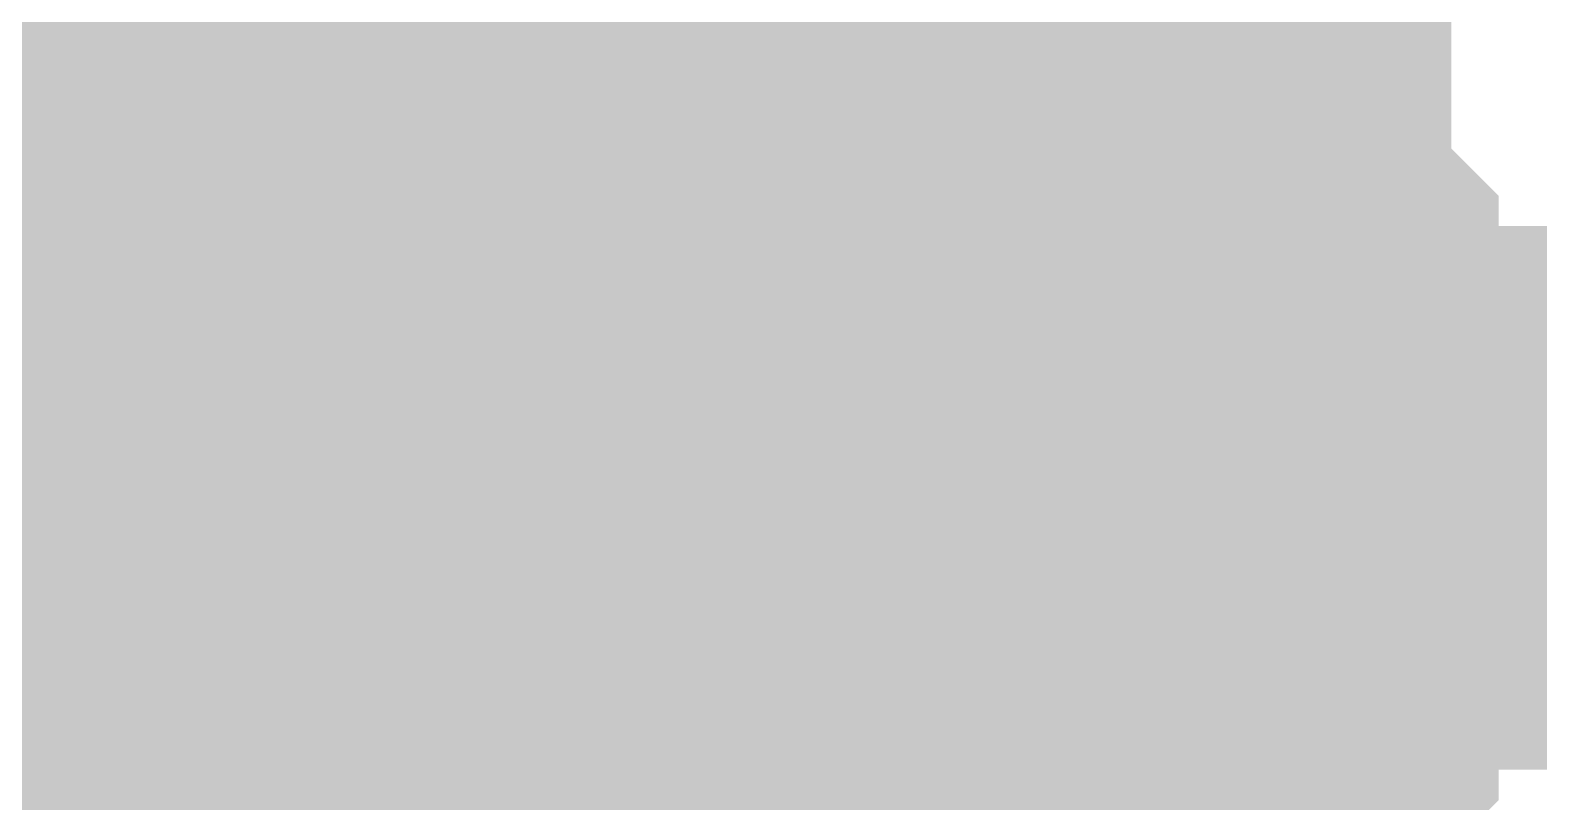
# Model space of a CAD drawing. Header units: inches. Extents: x 0 to 841, y 0 to 594.
# Drawn here: x 674.853 to 675.684, y 232.316 to 232.742 of the extents above; entities that cross this region are included whole.
import ezdxf

# ---------------------------------------------------------------- set-up
doc = ezdxf.new("R2010")
doc.units = ezdxf.units.IN
doc.layers.add('Sheet', color=255, linetype='Continuous')

msp = doc.modelspace()

# ---------------------------------------------------------------- linework, layer by layer
at = {"layer": 'Sheet'}
for points in [[(675.01591, 236.58613, 0.29972, 0.29972, 0), (675.01591, 232.48364, 0.29972, 0.29972, 0)], [(675.32948, 232.90172, 0.29972, 0.29972, 0), (675.32948, 232.87559, 0.29972, 0.29972, 0), (675.35561, 232.87559, 0.29972, 0.29972, 0), (675.38174, 232.84946, 0.29972, 0.29972, 0), (675.38174, 232.82333, 0.29972, 0.29972, 0), (675.40787, 232.82333, 0.29972, 0.29972, 0), (675.40787, 232.7972, 0.29972, 0.29972, 0), (675.434, 232.77107, 0.29972, 0.29972, 0), (675.434, 232.74494, 0.29972, 0.29972, 0), (675.46014, 232.74494, 0.29972, 0.29972, 0), (675.46014, 232.71881, 0.29972, 0.29972, 0), (675.48627, 232.69268, 0.29972, 0.29972, 0), (675.48627, 232.66655, 0.29972, 0.29972, 0), (675.48627, 232.64042, 0.29972, 0.29972, 0), (675.48627, 232.61429, 0.29972, 0.29972, 0), (675.5124, 232.58816, 0.29972, 0.29972, 0), (675.5124, 232.56203, 0.29972, 0.29972, 0), (675.5124, 232.5359, 0.29972, 0.29972, 0), (675.5124, 232.50977, 0.29972, 0.29972, 0), (675.5124, 232.48364, 0.29972, 0.29972, 0)], [(675.32948, 232.90172, 0.29972, 0.29972, 0), (675.32948, 232.87559, 0.29972, 0.29972, 0), (675.35561, 232.87559, 0.29972, 0.29972, 0), (675.38174, 232.84946, 0.29972, 0.29972, 0), (675.38174, 232.82333, 0.29972, 0.29972, 0), (675.40787, 232.82333, 0.29972, 0.29972, 0), (675.40787, 232.7972, 0.29972, 0.29972, 0), (675.434, 232.77107, 0.29972, 0.29972, 0), (675.434, 232.74494, 0.29972, 0.29972, 0), (675.46014, 232.74494, 0.29972, 0.29972, 0), (675.46014, 232.71881, 0.29972, 0.29972, 0), (675.48627, 232.69268, 0.29972, 0.29972, 0), (675.48627, 232.66655, 0.29972, 0.29972, 0), (675.48627, 232.64042, 0.29972, 0.29972, 0), (675.48627, 232.61429, 0.29972, 0.29972, 0), (675.5124, 232.58816, 0.29972, 0.29972, 0), (675.5124, 232.56203, 0.29972, 0.29972, 0), (675.5124, 232.5359, 0.29972, 0.29972, 0), (675.5124, 232.50977, 0.29972, 0.29972, 0), (675.5124, 232.48364, 0.29972, 0.29972, 0)], [(675.32948, 232.90172, 0.29972, 0.29972, 0), (675.32948, 232.87559, 0.29972, 0.29972, 0), (675.35561, 232.87559, 0.29972, 0.29972, 0), (675.38174, 232.84946, 0.29972, 0.29972, 0), (675.38174, 232.82333, 0.29972, 0.29972, 0), (675.40787, 232.82333, 0.29972, 0.29972, 0), (675.40787, 232.7972, 0.29972, 0.29972, 0), (675.434, 232.77107, 0.29972, 0.29972, 0), (675.434, 232.74494, 0.29972, 0.29972, 0), (675.46014, 232.74494, 0.29972, 0.29972, 0), (675.46014, 232.71881, 0.29972, 0.29972, 0), (675.48627, 232.69268, 0.29972, 0.29972, 0), (675.48627, 232.66655, 0.29972, 0.29972, 0), (675.48627, 232.64042, 0.29972, 0.29972, 0), (675.48627, 232.61429, 0.29972, 0.29972, 0), (675.5124, 232.58816, 0.29972, 0.29972, 0), (675.5124, 232.56203, 0.29972, 0.29972, 0), (675.5124, 232.5359, 0.29972, 0.29972, 0), (675.5124, 232.50977, 0.29972, 0.29972, 0), (675.5124, 232.48364, 0.29972, 0.29972, 0)], [(675.32948, 232.90172, 0.29972, 0.29972, 0), (675.32948, 232.87559, 0.29972, 0.29972, 0), (675.35561, 232.87559, 0.29972, 0.29972, 0), (675.38174, 232.84946, 0.29972, 0.29972, 0), (675.38174, 232.82333, 0.29972, 0.29972, 0), (675.40787, 232.82333, 0.29972, 0.29972, 0), (675.40787, 232.7972, 0.29972, 0.29972, 0), (675.434, 232.77107, 0.29972, 0.29972, 0), (675.434, 232.74494, 0.29972, 0.29972, 0), (675.46014, 232.74494, 0.29972, 0.29972, 0), (675.46014, 232.71881, 0.29972, 0.29972, 0), (675.48627, 232.69268, 0.29972, 0.29972, 0), (675.48627, 232.66655, 0.29972, 0.29972, 0), (675.48627, 232.64042, 0.29972, 0.29972, 0), (675.48627, 232.61429, 0.29972, 0.29972, 0), (675.5124, 232.58816, 0.29972, 0.29972, 0), (675.5124, 232.56203, 0.29972, 0.29972, 0), (675.5124, 232.5359, 0.29972, 0.29972, 0), (675.5124, 232.50977, 0.29972, 0.29972, 0), (675.5124, 232.48364, 0.29972, 0.29972, 0)], [(675.32948, 232.90172, 0.29972, 0.29972, 0), (675.32948, 232.87559, 0.29972, 0.29972, 0), (675.35561, 232.87559, 0.29972, 0.29972, 0), (675.38174, 232.84946, 0.29972, 0.29972, 0), (675.38174, 232.82333, 0.29972, 0.29972, 0), (675.40787, 232.82333, 0.29972, 0.29972, 0), (675.40787, 232.7972, 0.29972, 0.29972, 0), (675.434, 232.77107, 0.29972, 0.29972, 0), (675.434, 232.74494, 0.29972, 0.29972, 0), (675.46014, 232.74494, 0.29972, 0.29972, 0), (675.46014, 232.71881, 0.29972, 0.29972, 0), (675.48627, 232.69268, 0.29972, 0.29972, 0), (675.48627, 232.66655, 0.29972, 0.29972, 0), (675.48627, 232.64042, 0.29972, 0.29972, 0), (675.48627, 232.61429, 0.29972, 0.29972, 0), (675.5124, 232.58816, 0.29972, 0.29972, 0), (675.5124, 232.56203, 0.29972, 0.29972, 0), (675.5124, 232.5359, 0.29972, 0.29972, 0), (675.5124, 232.50977, 0.29972, 0.29972, 0), (675.5124, 232.48364, 0.29972, 0.29972, 0)], [(675.32948, 232.90172, 0.29972, 0.29972, 0), (675.32948, 232.87559, 0.29972, 0.29972, 0), (675.35561, 232.87559, 0.29972, 0.29972, 0), (675.38174, 232.84946, 0.29972, 0.29972, 0), (675.38174, 232.82333, 0.29972, 0.29972, 0), (675.40787, 232.82333, 0.29972, 0.29972, 0), (675.40787, 232.7972, 0.29972, 0.29972, 0), (675.434, 232.77107, 0.29972, 0.29972, 0), (675.434, 232.74494, 0.29972, 0.29972, 0), (675.46014, 232.74494, 0.29972, 0.29972, 0), (675.46014, 232.71881, 0.29972, 0.29972, 0), (675.48627, 232.69268, 0.29972, 0.29972, 0), (675.48627, 232.66655, 0.29972, 0.29972, 0), (675.48627, 232.64042, 0.29972, 0.29972, 0), (675.48627, 232.61429, 0.29972, 0.29972, 0), (675.5124, 232.58816, 0.29972, 0.29972, 0), (675.5124, 232.56203, 0.29972, 0.29972, 0), (675.5124, 232.5359, 0.29972, 0.29972, 0), (675.5124, 232.50977, 0.29972, 0.29972, 0), (675.5124, 232.48364, 0.29972, 0.29972, 0)], [(675.32948, 232.90172, 0.29972, 0.29972, 0), (675.32948, 232.87559, 0.29972, 0.29972, 0), (675.35561, 232.87559, 0.29972, 0.29972, 0), (675.38174, 232.84946, 0.29972, 0.29972, 0), (675.38174, 232.82333, 0.29972, 0.29972, 0), (675.40787, 232.82333, 0.29972, 0.29972, 0), (675.40787, 232.7972, 0.29972, 0.29972, 0), (675.434, 232.77107, 0.29972, 0.29972, 0), (675.434, 232.74494, 0.29972, 0.29972, 0), (675.46014, 232.74494, 0.29972, 0.29972, 0), (675.46014, 232.71881, 0.29972, 0.29972, 0), (675.48627, 232.69268, 0.29972, 0.29972, 0), (675.48627, 232.66655, 0.29972, 0.29972, 0), (675.48627, 232.64042, 0.29972, 0.29972, 0), (675.48627, 232.61429, 0.29972, 0.29972, 0), (675.5124, 232.58816, 0.29972, 0.29972, 0), (675.5124, 232.56203, 0.29972, 0.29972, 0), (675.5124, 232.5359, 0.29972, 0.29972, 0), (675.5124, 232.50977, 0.29972, 0.29972, 0), (675.5124, 232.48364, 0.29972, 0.29972, 0)], [(675.40787, 232.7972, 0.09906, 0.09906, 0), (675.434, 232.77107, 0.09906, 0.09906, 0), (675.434, 232.74494, 0.09906, 0.09906, 0), (675.46014, 232.74494, 0.09906, 0.09906, 0), (675.46014, 232.71881, 0.09906, 0.09906, 0), (675.48627, 232.69268, 0.09906, 0.09906, 0), (675.48627, 232.66655, 0.09906, 0.09906, 0), (675.48627, 232.64042, 0.09906, 0.09906, 0), (675.48627, 232.61429, 0.09906, 0.09906, 0), (675.5124, 232.58816, 0.09906, 0.09906, 0), (675.5124, 232.56203, 0.09906, 0.09906, 0), (675.5124, 232.5359, 0.09906, 0.09906, 0), (675.5124, 232.50977, 0.09906, 0.09906, 0), (675.5124, 232.48364, 0.09906, 0.09906, 0)], [(675.40787, 232.7972, 0.09906, 0.09906, 0), (675.434, 232.77107, 0.09906, 0.09906, 0), (675.434, 232.74494, 0.09906, 0.09906, 0), (675.46014, 232.74494, 0.09906, 0.09906, 0), (675.46014, 232.71881, 0.09906, 0.09906, 0), (675.48627, 232.69268, 0.09906, 0.09906, 0), (675.48627, 232.66655, 0.09906, 0.09906, 0), (675.48627, 232.64042, 0.09906, 0.09906, 0), (675.48627, 232.61429, 0.09906, 0.09906, 0), (675.5124, 232.58816, 0.09906, 0.09906, 0), (675.5124, 232.56203, 0.09906, 0.09906, 0), (675.5124, 232.5359, 0.09906, 0.09906, 0), (675.5124, 232.50977, 0.09906, 0.09906, 0), (675.5124, 232.48364, 0.09906, 0.09906, 0)], [(675.40787, 232.7972, 0.09906, 0.09906, 0), (675.434, 232.77107, 0.09906, 0.09906, 0), (675.434, 232.74494, 0.09906, 0.09906, 0), (675.46014, 232.74494, 0.09906, 0.09906, 0), (675.46014, 232.71881, 0.09906, 0.09906, 0), (675.48627, 232.69268, 0.09906, 0.09906, 0), (675.48627, 232.66655, 0.09906, 0.09906, 0), (675.48627, 232.64042, 0.09906, 0.09906, 0), (675.48627, 232.61429, 0.09906, 0.09906, 0), (675.5124, 232.58816, 0.09906, 0.09906, 0), (675.5124, 232.56203, 0.09906, 0.09906, 0), (675.5124, 232.5359, 0.09906, 0.09906, 0), (675.5124, 232.50977, 0.09906, 0.09906, 0), (675.5124, 232.48364, 0.09906, 0.09906, 0)], [(675.40787, 232.7972, 0.09906, 0.09906, 0), (675.434, 232.77107, 0.09906, 0.09906, 0), (675.434, 232.74494, 0.09906, 0.09906, 0), (675.46014, 232.74494, 0.09906, 0.09906, 0), (675.46014, 232.71881, 0.09906, 0.09906, 0), (675.48627, 232.69268, 0.09906, 0.09906, 0), (675.48627, 232.66655, 0.09906, 0.09906, 0), (675.48627, 232.64042, 0.09906, 0.09906, 0), (675.48627, 232.61429, 0.09906, 0.09906, 0), (675.5124, 232.58816, 0.09906, 0.09906, 0), (675.5124, 232.56203, 0.09906, 0.09906, 0), (675.5124, 232.5359, 0.09906, 0.09906, 0), (675.5124, 232.50977, 0.09906, 0.09906, 0), (675.5124, 232.48364, 0.09906, 0.09906, 0)], [(675.40787, 232.7972, 0.09906, 0.09906, 0), (675.434, 232.77107, 0.09906, 0.09906, 0), (675.434, 232.74494, 0.09906, 0.09906, 0), (675.46014, 232.74494, 0.09906, 0.09906, 0), (675.46014, 232.71881, 0.09906, 0.09906, 0), (675.48627, 232.69268, 0.09906, 0.09906, 0), (675.48627, 232.66655, 0.09906, 0.09906, 0), (675.48627, 232.64042, 0.09906, 0.09906, 0), (675.48627, 232.61429, 0.09906, 0.09906, 0), (675.5124, 232.58816, 0.09906, 0.09906, 0), (675.5124, 232.56203, 0.09906, 0.09906, 0), (675.5124, 232.5359, 0.09906, 0.09906, 0), (675.5124, 232.50977, 0.09906, 0.09906, 0), (675.5124, 232.48364, 0.09906, 0.09906, 0)], [(675.40787, 232.7972, 0.09906, 0.09906, 0), (675.434, 232.77107, 0.09906, 0.09906, 0), (675.434, 232.74494, 0.09906, 0.09906, 0), (675.46014, 232.74494, 0.09906, 0.09906, 0), (675.46014, 232.71881, 0.09906, 0.09906, 0), (675.48627, 232.69268, 0.09906, 0.09906, 0), (675.48627, 232.66655, 0.09906, 0.09906, 0), (675.48627, 232.64042, 0.09906, 0.09906, 0), (675.48627, 232.61429, 0.09906, 0.09906, 0), (675.5124, 232.58816, 0.09906, 0.09906, 0), (675.5124, 232.56203, 0.09906, 0.09906, 0), (675.5124, 232.5359, 0.09906, 0.09906, 0), (675.5124, 232.50977, 0.09906, 0.09906, 0), (675.5124, 232.48364, 0.09906, 0.09906, 0)], [(675.40787, 232.7972, 0.09906, 0.09906, 0), (675.434, 232.77107, 0.09906, 0.09906, 0), (675.434, 232.74494, 0.09906, 0.09906, 0), (675.46014, 232.74494, 0.09906, 0.09906, 0), (675.46014, 232.71881, 0.09906, 0.09906, 0), (675.48627, 232.69268, 0.09906, 0.09906, 0), (675.48627, 232.66655, 0.09906, 0.09906, 0), (675.48627, 232.64042, 0.09906, 0.09906, 0), (675.48627, 232.61429, 0.09906, 0.09906, 0), (675.5124, 232.58816, 0.09906, 0.09906, 0), (675.5124, 232.56203, 0.09906, 0.09906, 0), (675.5124, 232.5359, 0.09906, 0.09906, 0), (675.5124, 232.50977, 0.09906, 0.09906, 0), (675.5124, 232.48364, 0.09906, 0.09906, 0)], [(675.01591, 232.48364, 0.29972, 0.29972, 0), (675.01591, 229.94897, 0.29972, 0.29972, 0)], [(675.01591, 232.48364, 0.29972, 0.29972, 0), (690.0151, 232.48364, 0.29972, 0.29972, 0), (695.00612, 232.48364, 0.29972, 0.29972, 0)], [(675.5124, 232.48364, 0.29972, 0.29972, 0), (675.5124, 232.45751, 0.29972, 0.29972, 0), (675.5124, 232.43137, 0.29972, 0.29972, 0), (675.5124, 232.40524, 0.29972, 0.29972, 0), (675.5124, 232.37911, 0.29972, 0.29972, 0), (675.48627, 232.35298, 0.29972, 0.29972, 0), (675.48627, 232.32685, 0.29972, 0.29972, 0), (675.48627, 232.30072, 0.29972, 0.29972, 0), (675.48627, 232.27459, 0.29972, 0.29972, 0), (675.46014, 232.27459, 0.29972, 0.29972, 0), (675.46014, 232.24846, 0.29972, 0.29972, 0), (675.434, 232.22233, 0.29972, 0.29972, 0), (675.434, 232.1962, 0.29972, 0.29972, 0), (675.40787, 232.17007, 0.29972, 0.29972, 0), (675.40787, 232.17007, 0.29972, 0.29972, 0), (675.38174, 232.14394, 0.29972, 0.29972, 0)], [(675.5124, 232.48364, 0.29972, 0.29972, 0), (675.5124, 232.45751, 0.29972, 0.29972, 0), (675.5124, 232.43137, 0.29972, 0.29972, 0), (675.5124, 232.40524, 0.29972, 0.29972, 0), (675.5124, 232.37911, 0.29972, 0.29972, 0), (675.48627, 232.35298, 0.29972, 0.29972, 0), (675.48627, 232.32685, 0.29972, 0.29972, 0), (675.48627, 232.30072, 0.29972, 0.29972, 0), (675.48627, 232.27459, 0.29972, 0.29972, 0), (675.46014, 232.27459, 0.29972, 0.29972, 0), (675.46014, 232.24846, 0.29972, 0.29972, 0), (675.434, 232.22233, 0.29972, 0.29972, 0), (675.434, 232.1962, 0.29972, 0.29972, 0), (675.40787, 232.17007, 0.29972, 0.29972, 0), (675.40787, 232.17007, 0.29972, 0.29972, 0), (675.38174, 232.14394, 0.29972, 0.29972, 0)], [(675.5124, 232.48364, 0.29972, 0.29972, 0), (675.5124, 232.45751, 0.29972, 0.29972, 0), (675.5124, 232.43137, 0.29972, 0.29972, 0), (675.5124, 232.40524, 0.29972, 0.29972, 0), (675.5124, 232.37911, 0.29972, 0.29972, 0), (675.48627, 232.35298, 0.29972, 0.29972, 0), (675.48627, 232.32685, 0.29972, 0.29972, 0), (675.48627, 232.30072, 0.29972, 0.29972, 0), (675.48627, 232.27459, 0.29972, 0.29972, 0), (675.46014, 232.27459, 0.29972, 0.29972, 0), (675.46014, 232.24846, 0.29972, 0.29972, 0), (675.434, 232.22233, 0.29972, 0.29972, 0), (675.434, 232.1962, 0.29972, 0.29972, 0), (675.40787, 232.17007, 0.29972, 0.29972, 0), (675.40787, 232.17007, 0.29972, 0.29972, 0), (675.38174, 232.14394, 0.29972, 0.29972, 0)], [(675.5124, 232.48364, 0.29972, 0.29972, 0), (675.5124, 232.45751, 0.29972, 0.29972, 0), (675.5124, 232.43137, 0.29972, 0.29972, 0), (675.5124, 232.40524, 0.29972, 0.29972, 0), (675.5124, 232.37911, 0.29972, 0.29972, 0), (675.48627, 232.35298, 0.29972, 0.29972, 0), (675.48627, 232.32685, 0.29972, 0.29972, 0), (675.48627, 232.30072, 0.29972, 0.29972, 0), (675.48627, 232.27459, 0.29972, 0.29972, 0), (675.46014, 232.27459, 0.29972, 0.29972, 0), (675.46014, 232.24846, 0.29972, 0.29972, 0), (675.434, 232.22233, 0.29972, 0.29972, 0), (675.434, 232.1962, 0.29972, 0.29972, 0), (675.40787, 232.17007, 0.29972, 0.29972, 0), (675.40787, 232.17007, 0.29972, 0.29972, 0), (675.38174, 232.14394, 0.29972, 0.29972, 0)], [(675.5124, 232.48364, 0.29972, 0.29972, 0), (675.5124, 232.45751, 0.29972, 0.29972, 0), (675.5124, 232.43137, 0.29972, 0.29972, 0), (675.5124, 232.40524, 0.29972, 0.29972, 0), (675.5124, 232.37911, 0.29972, 0.29972, 0), (675.48627, 232.35298, 0.29972, 0.29972, 0), (675.48627, 232.32685, 0.29972, 0.29972, 0), (675.48627, 232.30072, 0.29972, 0.29972, 0), (675.48627, 232.27459, 0.29972, 0.29972, 0), (675.46014, 232.27459, 0.29972, 0.29972, 0), (675.46014, 232.24846, 0.29972, 0.29972, 0), (675.434, 232.22233, 0.29972, 0.29972, 0), (675.434, 232.1962, 0.29972, 0.29972, 0), (675.40787, 232.17007, 0.29972, 0.29972, 0), (675.40787, 232.17007, 0.29972, 0.29972, 0), (675.38174, 232.14394, 0.29972, 0.29972, 0)], [(675.5124, 232.48364, 0.29972, 0.29972, 0), (675.5124, 232.45751, 0.29972, 0.29972, 0), (675.5124, 232.43137, 0.29972, 0.29972, 0), (675.5124, 232.40524, 0.29972, 0.29972, 0), (675.5124, 232.37911, 0.29972, 0.29972, 0), (675.48627, 232.35298, 0.29972, 0.29972, 0), (675.48627, 232.32685, 0.29972, 0.29972, 0), (675.48627, 232.30072, 0.29972, 0.29972, 0), (675.48627, 232.27459, 0.29972, 0.29972, 0), (675.46014, 232.27459, 0.29972, 0.29972, 0), (675.46014, 232.24846, 0.29972, 0.29972, 0), (675.434, 232.22233, 0.29972, 0.29972, 0), (675.434, 232.1962, 0.29972, 0.29972, 0), (675.40787, 232.17007, 0.29972, 0.29972, 0), (675.40787, 232.17007, 0.29972, 0.29972, 0), (675.38174, 232.14394, 0.29972, 0.29972, 0)], [(675.5124, 232.48364, 0.29972, 0.29972, 0), (675.5124, 232.45751, 0.29972, 0.29972, 0), (675.5124, 232.43137, 0.29972, 0.29972, 0), (675.5124, 232.40524, 0.29972, 0.29972, 0), (675.5124, 232.37911, 0.29972, 0.29972, 0), (675.48627, 232.35298, 0.29972, 0.29972, 0), (675.48627, 232.32685, 0.29972, 0.29972, 0), (675.48627, 232.30072, 0.29972, 0.29972, 0), (675.48627, 232.27459, 0.29972, 0.29972, 0), (675.46014, 232.27459, 0.29972, 0.29972, 0), (675.46014, 232.24846, 0.29972, 0.29972, 0), (675.434, 232.22233, 0.29972, 0.29972, 0), (675.434, 232.1962, 0.29972, 0.29972, 0), (675.40787, 232.17007, 0.29972, 0.29972, 0), (675.40787, 232.17007, 0.29972, 0.29972, 0), (675.38174, 232.14394, 0.29972, 0.29972, 0)], [(675.5124, 232.48364, 0.29972, 0.29972, 0), (675.5124, 232.48364, 0.29972, 0.29972, 0), (675.5124, 232.48364, 0.29972, 0.29972, 0), (675.5124, 232.48364, 0.29972, 0.29972, 0), (675.5124, 232.48364, 0.29972, 0.29972, 0), (675.5124, 232.48364, 0.29972, 0.29972, 0), (675.5124, 232.48364, 0.29972, 0.29972, 0), (675.5124, 232.48364, 0.29972, 0.29972, 0), (675.5124, 232.48364, 0.29972, 0.29972, 0), (675.5124, 232.48364, 0.29972, 0.29972, 0), (675.5124, 232.48364, 0.29972, 0.29972, 0), (675.5124, 232.48364, 0.29972, 0.29972, 0), (675.5124, 232.48364, 0.29972, 0.29972, 0), (675.5124, 232.48364, 0.29972, 0.29972, 0), (675.5124, 232.48364, 0.29972, 0.29972, 0), (675.5124, 232.48364, 0.29972, 0.29972, 0), (675.5124, 232.48364, 0.29972, 0.29972, 0), (675.5124, 232.48364, 0.29972, 0.29972, 0), (675.5124, 232.48364, 0.29972, 0.29972, 0), (675.5124, 232.48364, 0.29972, 0.29972, 0), (675.5124, 232.48364, 0.29972, 0.29972, 0), (675.5124, 232.48364, 0.29972, 0.29972, 0), (675.5124, 232.48364, 0.29972, 0.29972, 0), (675.5124, 232.48364, 0.29972, 0.29972, 0), (675.5124, 232.48364, 0.29972, 0.29972, 0), (675.5124, 232.48364, 0.29972, 0.29972, 0), (675.5124, 232.48364, 0.29972, 0.29972, 0), (675.5124, 232.48364, 0.29972, 0.29972, 0), (675.5124, 232.48364, 0.29972, 0.29972, 0), (675.5124, 232.48364, 0.29972, 0.29972, 0), (675.5124, 232.48364, 0.29972, 0.29972, 0), (675.5124, 232.48364, 0.29972, 0.29972, 0), (675.5124, 232.48364, 0.29972, 0.29972, 0)], [(675.5124, 232.48364, 0.29972, 0.29972, 0), (675.5124, 232.48364, 0.29972, 0.29972, 0)], [(675.5124, 232.48364, 0.29972, 0.29972, 0), (675.5124, 232.48364, 0.29972, 0.29972, 0), (675.5124, 232.48364, 0.29972, 0.29972, 0), (675.5124, 232.48364, 0.29972, 0.29972, 0), (675.5124, 232.48364, 0.29972, 0.29972, 0), (675.5124, 232.48364, 0.29972, 0.29972, 0), (675.5124, 232.48364, 0.29972, 0.29972, 0), (675.5124, 232.48364, 0.29972, 0.29972, 0), (675.5124, 232.48364, 0.29972, 0.29972, 0), (675.5124, 232.48364, 0.29972, 0.29972, 0), (675.5124, 232.48364, 0.29972, 0.29972, 0), (675.5124, 232.48364, 0.29972, 0.29972, 0), (675.5124, 232.48364, 0.29972, 0.29972, 0), (675.5124, 232.48364, 0.29972, 0.29972, 0), (675.5124, 232.48364, 0.29972, 0.29972, 0), (675.5124, 232.48364, 0.29972, 0.29972, 0), (675.5124, 232.48364, 0.29972, 0.29972, 0), (675.5124, 232.48364, 0.29972, 0.29972, 0), (675.5124, 232.48364, 0.29972, 0.29972, 0), (675.5124, 232.48364, 0.29972, 0.29972, 0), (675.5124, 232.48364, 0.29972, 0.29972, 0), (675.5124, 232.48364, 0.29972, 0.29972, 0), (675.5124, 232.48364, 0.29972, 0.29972, 0), (675.5124, 232.48364, 0.29972, 0.29972, 0), (675.5124, 232.48364, 0.29972, 0.29972, 0), (675.5124, 232.48364, 0.29972, 0.29972, 0), (675.5124, 232.48364, 0.29972, 0.29972, 0), (675.5124, 232.48364, 0.29972, 0.29972, 0), (675.5124, 232.48364, 0.29972, 0.29972, 0), (675.5124, 232.48364, 0.29972, 0.29972, 0), (675.5124, 232.48364, 0.29972, 0.29972, 0), (675.5124, 232.48364, 0.29972, 0.29972, 0), (675.5124, 232.48364, 0.29972, 0.29972, 0)], [(675.5124, 232.48364, 0.29972, 0.29972, 0), (675.5124, 232.48364, 0.29972, 0.29972, 0)], [(675.5124, 232.48364, 0.29972, 0.29972, 0), (675.5124, 232.48364, 0.29972, 0.29972, 0), (675.5124, 232.48364, 0.29972, 0.29972, 0), (675.5124, 232.48364, 0.29972, 0.29972, 0), (675.5124, 232.48364, 0.29972, 0.29972, 0), (675.5124, 232.48364, 0.29972, 0.29972, 0), (675.5124, 232.48364, 0.29972, 0.29972, 0), (675.5124, 232.48364, 0.29972, 0.29972, 0), (675.5124, 232.48364, 0.29972, 0.29972, 0), (675.5124, 232.48364, 0.29972, 0.29972, 0), (675.5124, 232.48364, 0.29972, 0.29972, 0), (675.5124, 232.48364, 0.29972, 0.29972, 0), (675.5124, 232.48364, 0.29972, 0.29972, 0), (675.5124, 232.48364, 0.29972, 0.29972, 0), (675.5124, 232.48364, 0.29972, 0.29972, 0), (675.5124, 232.48364, 0.29972, 0.29972, 0), (675.5124, 232.48364, 0.29972, 0.29972, 0), (675.5124, 232.48364, 0.29972, 0.29972, 0), (675.5124, 232.48364, 0.29972, 0.29972, 0), (675.5124, 232.48364, 0.29972, 0.29972, 0), (675.5124, 232.48364, 0.29972, 0.29972, 0), (675.5124, 232.48364, 0.29972, 0.29972, 0), (675.5124, 232.48364, 0.29972, 0.29972, 0), (675.5124, 232.48364, 0.29972, 0.29972, 0), (675.5124, 232.48364, 0.29972, 0.29972, 0), (675.5124, 232.48364, 0.29972, 0.29972, 0), (675.5124, 232.48364, 0.29972, 0.29972, 0), (675.5124, 232.48364, 0.29972, 0.29972, 0), (675.5124, 232.48364, 0.29972, 0.29972, 0), (675.5124, 232.48364, 0.29972, 0.29972, 0), (675.5124, 232.48364, 0.29972, 0.29972, 0), (675.5124, 232.48364, 0.29972, 0.29972, 0), (675.5124, 232.48364, 0.29972, 0.29972, 0)], [(675.5124, 232.48364, 0.29972, 0.29972, 0), (675.5124, 232.48364, 0.29972, 0.29972, 0)], [(675.5124, 232.48364, 0.29972, 0.29972, 0), (675.5124, 232.48364, 0.29972, 0.29972, 0), (675.5124, 232.48364, 0.29972, 0.29972, 0), (675.5124, 232.48364, 0.29972, 0.29972, 0), (675.5124, 232.48364, 0.29972, 0.29972, 0), (675.5124, 232.48364, 0.29972, 0.29972, 0), (675.5124, 232.48364, 0.29972, 0.29972, 0), (675.5124, 232.48364, 0.29972, 0.29972, 0), (675.5124, 232.48364, 0.29972, 0.29972, 0), (675.5124, 232.48364, 0.29972, 0.29972, 0), (675.5124, 232.48364, 0.29972, 0.29972, 0), (675.5124, 232.48364, 0.29972, 0.29972, 0), (675.5124, 232.48364, 0.29972, 0.29972, 0), (675.5124, 232.48364, 0.29972, 0.29972, 0), (675.5124, 232.48364, 0.29972, 0.29972, 0), (675.5124, 232.48364, 0.29972, 0.29972, 0), (675.5124, 232.48364, 0.29972, 0.29972, 0), (675.5124, 232.48364, 0.29972, 0.29972, 0), (675.5124, 232.48364, 0.29972, 0.29972, 0), (675.5124, 232.48364, 0.29972, 0.29972, 0), (675.5124, 232.48364, 0.29972, 0.29972, 0), (675.5124, 232.48364, 0.29972, 0.29972, 0), (675.5124, 232.48364, 0.29972, 0.29972, 0), (675.5124, 232.48364, 0.29972, 0.29972, 0), (675.5124, 232.48364, 0.29972, 0.29972, 0), (675.5124, 232.48364, 0.29972, 0.29972, 0), (675.5124, 232.48364, 0.29972, 0.29972, 0), (675.5124, 232.48364, 0.29972, 0.29972, 0), (675.5124, 232.48364, 0.29972, 0.29972, 0), (675.5124, 232.48364, 0.29972, 0.29972, 0), (675.5124, 232.48364, 0.29972, 0.29972, 0), (675.5124, 232.48364, 0.29972, 0.29972, 0), (675.5124, 232.48364, 0.29972, 0.29972, 0)], [(675.5124, 232.48364, 0.29972, 0.29972, 0), (675.5124, 232.48364, 0.29972, 0.29972, 0)], [(675.5124, 232.48364, 0.29972, 0.29972, 0), (675.5124, 232.48364, 0.29972, 0.29972, 0), (675.5124, 232.48364, 0.29972, 0.29972, 0), (675.5124, 232.48364, 0.29972, 0.29972, 0), (675.5124, 232.48364, 0.29972, 0.29972, 0), (675.5124, 232.48364, 0.29972, 0.29972, 0), (675.5124, 232.48364, 0.29972, 0.29972, 0), (675.5124, 232.48364, 0.29972, 0.29972, 0), (675.5124, 232.48364, 0.29972, 0.29972, 0), (675.5124, 232.48364, 0.29972, 0.29972, 0), (675.5124, 232.48364, 0.29972, 0.29972, 0), (675.5124, 232.48364, 0.29972, 0.29972, 0), (675.5124, 232.48364, 0.29972, 0.29972, 0), (675.5124, 232.48364, 0.29972, 0.29972, 0), (675.5124, 232.48364, 0.29972, 0.29972, 0), (675.5124, 232.48364, 0.29972, 0.29972, 0), (675.5124, 232.48364, 0.29972, 0.29972, 0), (675.5124, 232.48364, 0.29972, 0.29972, 0), (675.5124, 232.48364, 0.29972, 0.29972, 0), (675.5124, 232.48364, 0.29972, 0.29972, 0), (675.5124, 232.48364, 0.29972, 0.29972, 0), (675.5124, 232.48364, 0.29972, 0.29972, 0), (675.5124, 232.48364, 0.29972, 0.29972, 0), (675.5124, 232.48364, 0.29972, 0.29972, 0), (675.5124, 232.48364, 0.29972, 0.29972, 0), (675.5124, 232.48364, 0.29972, 0.29972, 0), (675.5124, 232.48364, 0.29972, 0.29972, 0), (675.5124, 232.48364, 0.29972, 0.29972, 0), (675.5124, 232.48364, 0.29972, 0.29972, 0), (675.5124, 232.48364, 0.29972, 0.29972, 0), (675.5124, 232.48364, 0.29972, 0.29972, 0), (675.5124, 232.48364, 0.29972, 0.29972, 0), (675.5124, 232.48364, 0.29972, 0.29972, 0)], [(675.5124, 232.48364, 0.29972, 0.29972, 0), (675.5124, 232.48364, 0.29972, 0.29972, 0)], [(675.5124, 232.48364, 0.29972, 0.29972, 0), (675.5124, 232.48364, 0.29972, 0.29972, 0), (675.5124, 232.48364, 0.29972, 0.29972, 0), (675.5124, 232.48364, 0.29972, 0.29972, 0), (675.5124, 232.48364, 0.29972, 0.29972, 0), (675.5124, 232.48364, 0.29972, 0.29972, 0), (675.5124, 232.48364, 0.29972, 0.29972, 0), (675.5124, 232.48364, 0.29972, 0.29972, 0), (675.5124, 232.48364, 0.29972, 0.29972, 0), (675.5124, 232.48364, 0.29972, 0.29972, 0), (675.5124, 232.48364, 0.29972, 0.29972, 0), (675.5124, 232.48364, 0.29972, 0.29972, 0), (675.5124, 232.48364, 0.29972, 0.29972, 0), (675.5124, 232.48364, 0.29972, 0.29972, 0), (675.5124, 232.48364, 0.29972, 0.29972, 0), (675.5124, 232.48364, 0.29972, 0.29972, 0), (675.5124, 232.48364, 0.29972, 0.29972, 0), (675.5124, 232.48364, 0.29972, 0.29972, 0), (675.5124, 232.48364, 0.29972, 0.29972, 0), (675.5124, 232.48364, 0.29972, 0.29972, 0), (675.5124, 232.48364, 0.29972, 0.29972, 0), (675.5124, 232.48364, 0.29972, 0.29972, 0), (675.5124, 232.48364, 0.29972, 0.29972, 0), (675.5124, 232.48364, 0.29972, 0.29972, 0), (675.5124, 232.48364, 0.29972, 0.29972, 0), (675.5124, 232.48364, 0.29972, 0.29972, 0), (675.5124, 232.48364, 0.29972, 0.29972, 0), (675.5124, 232.48364, 0.29972, 0.29972, 0), (675.5124, 232.48364, 0.29972, 0.29972, 0), (675.5124, 232.48364, 0.29972, 0.29972, 0), (675.5124, 232.48364, 0.29972, 0.29972, 0), (675.5124, 232.48364, 0.29972, 0.29972, 0), (675.5124, 232.48364, 0.29972, 0.29972, 0)], [(675.5124, 232.48364, 0.29972, 0.29972, 0), (675.5124, 232.48364, 0.29972, 0.29972, 0)], [(675.5124, 232.48364, 0.29972, 0.29972, 0), (675.5124, 232.48364, 0.29972, 0.29972, 0), (675.5124, 232.48364, 0.29972, 0.29972, 0), (675.5124, 232.48364, 0.29972, 0.29972, 0), (675.5124, 232.48364, 0.29972, 0.29972, 0), (675.5124, 232.48364, 0.29972, 0.29972, 0), (675.5124, 232.48364, 0.29972, 0.29972, 0), (675.5124, 232.48364, 0.29972, 0.29972, 0), (675.5124, 232.48364, 0.29972, 0.29972, 0), (675.5124, 232.48364, 0.29972, 0.29972, 0), (675.5124, 232.48364, 0.29972, 0.29972, 0), (675.5124, 232.48364, 0.29972, 0.29972, 0), (675.5124, 232.48364, 0.29972, 0.29972, 0), (675.5124, 232.48364, 0.29972, 0.29972, 0), (675.5124, 232.48364, 0.29972, 0.29972, 0), (675.5124, 232.48364, 0.29972, 0.29972, 0), (675.5124, 232.48364, 0.29972, 0.29972, 0), (675.5124, 232.48364, 0.29972, 0.29972, 0), (675.5124, 232.48364, 0.29972, 0.29972, 0), (675.5124, 232.48364, 0.29972, 0.29972, 0), (675.5124, 232.48364, 0.29972, 0.29972, 0), (675.5124, 232.48364, 0.29972, 0.29972, 0), (675.5124, 232.48364, 0.29972, 0.29972, 0), (675.5124, 232.48364, 0.29972, 0.29972, 0), (675.5124, 232.48364, 0.29972, 0.29972, 0), (675.5124, 232.48364, 0.29972, 0.29972, 0), (675.5124, 232.48364, 0.29972, 0.29972, 0), (675.5124, 232.48364, 0.29972, 0.29972, 0), (675.5124, 232.48364, 0.29972, 0.29972, 0), (675.5124, 232.48364, 0.29972, 0.29972, 0), (675.5124, 232.48364, 0.29972, 0.29972, 0), (675.5124, 232.48364, 0.29972, 0.29972, 0), (675.5124, 232.48364, 0.29972, 0.29972, 0)], [(675.5124, 232.48364, 0.29972, 0.29972, 0), (675.5124, 232.48364, 0.29972, 0.29972, 0)], [(675.5124, 232.48364, 0.09906, 0.09906, 0), (675.5124, 232.45751, 0.09906, 0.09906, 0), (675.5124, 232.43137, 0.09906, 0.09906, 0), (675.5124, 232.40524, 0.09906, 0.09906, 0), (675.5124, 232.37911, 0.09906, 0.09906, 0), (675.48627, 232.35298, 0.09906, 0.09906, 0), (675.48627, 232.32685, 0.09906, 0.09906, 0), (675.48627, 232.30072, 0.09906, 0.09906, 0), (675.48627, 232.27459, 0.09906, 0.09906, 0), (675.46014, 232.27459, 0.09906, 0.09906, 0), (675.46014, 232.24846, 0.09906, 0.09906, 0)], [(675.5124, 232.48364, 0.09906, 0.09906, 0), (675.5124, 232.45751, 0.09906, 0.09906, 0), (675.5124, 232.43137, 0.09906, 0.09906, 0), (675.5124, 232.40524, 0.09906, 0.09906, 0), (675.5124, 232.37911, 0.09906, 0.09906, 0), (675.48627, 232.35298, 0.09906, 0.09906, 0), (675.48627, 232.32685, 0.09906, 0.09906, 0), (675.48627, 232.30072, 0.09906, 0.09906, 0), (675.48627, 232.27459, 0.09906, 0.09906, 0), (675.46014, 232.27459, 0.09906, 0.09906, 0), (675.46014, 232.24846, 0.09906, 0.09906, 0)], [(675.5124, 232.48364, 0.09906, 0.09906, 0), (675.5124, 232.45751, 0.09906, 0.09906, 0), (675.5124, 232.43137, 0.09906, 0.09906, 0), (675.5124, 232.40524, 0.09906, 0.09906, 0), (675.5124, 232.37911, 0.09906, 0.09906, 0), (675.48627, 232.35298, 0.09906, 0.09906, 0), (675.48627, 232.32685, 0.09906, 0.09906, 0), (675.48627, 232.30072, 0.09906, 0.09906, 0), (675.48627, 232.27459, 0.09906, 0.09906, 0), (675.46014, 232.27459, 0.09906, 0.09906, 0), (675.46014, 232.24846, 0.09906, 0.09906, 0)], [(675.5124, 232.48364, 0.09906, 0.09906, 0), (675.5124, 232.45751, 0.09906, 0.09906, 0), (675.5124, 232.43137, 0.09906, 0.09906, 0), (675.5124, 232.40524, 0.09906, 0.09906, 0), (675.5124, 232.37911, 0.09906, 0.09906, 0), (675.48627, 232.35298, 0.09906, 0.09906, 0), (675.48627, 232.32685, 0.09906, 0.09906, 0), (675.48627, 232.30072, 0.09906, 0.09906, 0), (675.48627, 232.27459, 0.09906, 0.09906, 0), (675.46014, 232.27459, 0.09906, 0.09906, 0), (675.46014, 232.24846, 0.09906, 0.09906, 0)], [(675.5124, 232.48364, 0.09906, 0.09906, 0), (675.5124, 232.45751, 0.09906, 0.09906, 0), (675.5124, 232.43137, 0.09906, 0.09906, 0), (675.5124, 232.40524, 0.09906, 0.09906, 0), (675.5124, 232.37911, 0.09906, 0.09906, 0), (675.48627, 232.35298, 0.09906, 0.09906, 0), (675.48627, 232.32685, 0.09906, 0.09906, 0), (675.48627, 232.30072, 0.09906, 0.09906, 0), (675.48627, 232.27459, 0.09906, 0.09906, 0), (675.46014, 232.27459, 0.09906, 0.09906, 0), (675.46014, 232.24846, 0.09906, 0.09906, 0)], [(675.5124, 232.48364, 0.09906, 0.09906, 0), (675.5124, 232.45751, 0.09906, 0.09906, 0), (675.5124, 232.43137, 0.09906, 0.09906, 0), (675.5124, 232.40524, 0.09906, 0.09906, 0), (675.5124, 232.37911, 0.09906, 0.09906, 0), (675.48627, 232.35298, 0.09906, 0.09906, 0), (675.48627, 232.32685, 0.09906, 0.09906, 0), (675.48627, 232.30072, 0.09906, 0.09906, 0), (675.48627, 232.27459, 0.09906, 0.09906, 0), (675.46014, 232.27459, 0.09906, 0.09906, 0), (675.46014, 232.24846, 0.09906, 0.09906, 0)], [(675.5124, 232.48364, 0.09906, 0.09906, 0), (675.5124, 232.45751, 0.09906, 0.09906, 0), (675.5124, 232.43137, 0.09906, 0.09906, 0), (675.5124, 232.40524, 0.09906, 0.09906, 0), (675.5124, 232.37911, 0.09906, 0.09906, 0), (675.48627, 232.35298, 0.09906, 0.09906, 0), (675.48627, 232.32685, 0.09906, 0.09906, 0), (675.48627, 232.30072, 0.09906, 0.09906, 0), (675.48627, 232.27459, 0.09906, 0.09906, 0), (675.46014, 232.27459, 0.09906, 0.09906, 0), (675.46014, 232.24846, 0.09906, 0.09906, 0)], [(675.5124, 232.48364, 0.09906, 0.09906, 0), (675.5124, 232.48364, 0.09906, 0.09906, 0), (675.5124, 232.48364, 0.09906, 0.09906, 0), (675.5124, 232.48364, 0.09906, 0.09906, 0), (675.5124, 232.48364, 0.09906, 0.09906, 0), (675.5124, 232.48364, 0.09906, 0.09906, 0), (675.5124, 232.48364, 0.09906, 0.09906, 0), (675.5124, 232.48364, 0.09906, 0.09906, 0), (675.5124, 232.48364, 0.09906, 0.09906, 0), (675.5124, 232.48364, 0.09906, 0.09906, 0), (675.5124, 232.48364, 0.09906, 0.09906, 0), (675.5124, 232.48364, 0.09906, 0.09906, 0), (675.5124, 232.48364, 0.09906, 0.09906, 0), (675.5124, 232.48364, 0.09906, 0.09906, 0), (675.5124, 232.48364, 0.09906, 0.09906, 0), (675.5124, 232.48364, 0.09906, 0.09906, 0), (675.5124, 232.48364, 0.09906, 0.09906, 0), (675.5124, 232.48364, 0.09906, 0.09906, 0), (675.5124, 232.48364, 0.09906, 0.09906, 0), (675.5124, 232.48364, 0.09906, 0.09906, 0), (675.5124, 232.48364, 0.09906, 0.09906, 0), (675.5124, 232.48364, 0.09906, 0.09906, 0), (675.5124, 232.48364, 0.09906, 0.09906, 0), (675.5124, 232.48364, 0.09906, 0.09906, 0), (675.5124, 232.48364, 0.09906, 0.09906, 0), (675.5124, 232.48364, 0.09906, 0.09906, 0), (675.5124, 232.48364, 0.09906, 0.09906, 0), (675.5124, 232.48364, 0.09906, 0.09906, 0), (675.5124, 232.48364, 0.09906, 0.09906, 0), (675.5124, 232.48364, 0.09906, 0.09906, 0), (675.5124, 232.48364, 0.09906, 0.09906, 0), (675.5124, 232.48364, 0.09906, 0.09906, 0), (675.5124, 232.48364, 0.09906, 0.09906, 0)], [(675.5124, 232.48364, 0.09906, 0.09906, 0), (675.5124, 232.48364, 0.09906, 0.09906, 0)], [(675.5124, 232.48364, 0.09906, 0.09906, 0), (675.5124, 232.48364, 0.09906, 0.09906, 0), (675.5124, 232.48364, 0.09906, 0.09906, 0), (675.5124, 232.48364, 0.09906, 0.09906, 0), (675.5124, 232.48364, 0.09906, 0.09906, 0), (675.5124, 232.48364, 0.09906, 0.09906, 0), (675.5124, 232.48364, 0.09906, 0.09906, 0), (675.5124, 232.48364, 0.09906, 0.09906, 0), (675.5124, 232.48364, 0.09906, 0.09906, 0), (675.5124, 232.48364, 0.09906, 0.09906, 0), (675.5124, 232.48364, 0.09906, 0.09906, 0), (675.5124, 232.48364, 0.09906, 0.09906, 0), (675.5124, 232.48364, 0.09906, 0.09906, 0), (675.5124, 232.48364, 0.09906, 0.09906, 0), (675.5124, 232.48364, 0.09906, 0.09906, 0), (675.5124, 232.48364, 0.09906, 0.09906, 0), (675.5124, 232.48364, 0.09906, 0.09906, 0), (675.5124, 232.48364, 0.09906, 0.09906, 0), (675.5124, 232.48364, 0.09906, 0.09906, 0), (675.5124, 232.48364, 0.09906, 0.09906, 0), (675.5124, 232.48364, 0.09906, 0.09906, 0), (675.5124, 232.48364, 0.09906, 0.09906, 0), (675.5124, 232.48364, 0.09906, 0.09906, 0), (675.5124, 232.48364, 0.09906, 0.09906, 0), (675.5124, 232.48364, 0.09906, 0.09906, 0), (675.5124, 232.48364, 0.09906, 0.09906, 0), (675.5124, 232.48364, 0.09906, 0.09906, 0), (675.5124, 232.48364, 0.09906, 0.09906, 0), (675.5124, 232.48364, 0.09906, 0.09906, 0), (675.5124, 232.48364, 0.09906, 0.09906, 0), (675.5124, 232.48364, 0.09906, 0.09906, 0), (675.5124, 232.48364, 0.09906, 0.09906, 0), (675.5124, 232.48364, 0.09906, 0.09906, 0)], [(675.5124, 232.48364, 0.09906, 0.09906, 0), (675.5124, 232.48364, 0.09906, 0.09906, 0)], [(675.5124, 232.48364, 0.09906, 0.09906, 0), (675.5124, 232.48364, 0.09906, 0.09906, 0), (675.5124, 232.48364, 0.09906, 0.09906, 0), (675.5124, 232.48364, 0.09906, 0.09906, 0), (675.5124, 232.48364, 0.09906, 0.09906, 0), (675.5124, 232.48364, 0.09906, 0.09906, 0), (675.5124, 232.48364, 0.09906, 0.09906, 0), (675.5124, 232.48364, 0.09906, 0.09906, 0), (675.5124, 232.48364, 0.09906, 0.09906, 0), (675.5124, 232.48364, 0.09906, 0.09906, 0), (675.5124, 232.48364, 0.09906, 0.09906, 0), (675.5124, 232.48364, 0.09906, 0.09906, 0), (675.5124, 232.48364, 0.09906, 0.09906, 0), (675.5124, 232.48364, 0.09906, 0.09906, 0), (675.5124, 232.48364, 0.09906, 0.09906, 0), (675.5124, 232.48364, 0.09906, 0.09906, 0), (675.5124, 232.48364, 0.09906, 0.09906, 0), (675.5124, 232.48364, 0.09906, 0.09906, 0), (675.5124, 232.48364, 0.09906, 0.09906, 0), (675.5124, 232.48364, 0.09906, 0.09906, 0), (675.5124, 232.48364, 0.09906, 0.09906, 0), (675.5124, 232.48364, 0.09906, 0.09906, 0), (675.5124, 232.48364, 0.09906, 0.09906, 0), (675.5124, 232.48364, 0.09906, 0.09906, 0), (675.5124, 232.48364, 0.09906, 0.09906, 0), (675.5124, 232.48364, 0.09906, 0.09906, 0), (675.5124, 232.48364, 0.09906, 0.09906, 0), (675.5124, 232.48364, 0.09906, 0.09906, 0), (675.5124, 232.48364, 0.09906, 0.09906, 0), (675.5124, 232.48364, 0.09906, 0.09906, 0), (675.5124, 232.48364, 0.09906, 0.09906, 0), (675.5124, 232.48364, 0.09906, 0.09906, 0), (675.5124, 232.48364, 0.09906, 0.09906, 0)], [(675.5124, 232.48364, 0.09906, 0.09906, 0), (675.5124, 232.48364, 0.09906, 0.09906, 0)], [(675.5124, 232.48364, 0.09906, 0.09906, 0), (675.5124, 232.48364, 0.09906, 0.09906, 0), (675.5124, 232.48364, 0.09906, 0.09906, 0), (675.5124, 232.48364, 0.09906, 0.09906, 0), (675.5124, 232.48364, 0.09906, 0.09906, 0), (675.5124, 232.48364, 0.09906, 0.09906, 0), (675.5124, 232.48364, 0.09906, 0.09906, 0), (675.5124, 232.48364, 0.09906, 0.09906, 0), (675.5124, 232.48364, 0.09906, 0.09906, 0), (675.5124, 232.48364, 0.09906, 0.09906, 0), (675.5124, 232.48364, 0.09906, 0.09906, 0), (675.5124, 232.48364, 0.09906, 0.09906, 0), (675.5124, 232.48364, 0.09906, 0.09906, 0), (675.5124, 232.48364, 0.09906, 0.09906, 0), (675.5124, 232.48364, 0.09906, 0.09906, 0), (675.5124, 232.48364, 0.09906, 0.09906, 0), (675.5124, 232.48364, 0.09906, 0.09906, 0), (675.5124, 232.48364, 0.09906, 0.09906, 0), (675.5124, 232.48364, 0.09906, 0.09906, 0), (675.5124, 232.48364, 0.09906, 0.09906, 0), (675.5124, 232.48364, 0.09906, 0.09906, 0), (675.5124, 232.48364, 0.09906, 0.09906, 0), (675.5124, 232.48364, 0.09906, 0.09906, 0), (675.5124, 232.48364, 0.09906, 0.09906, 0), (675.5124, 232.48364, 0.09906, 0.09906, 0), (675.5124, 232.48364, 0.09906, 0.09906, 0), (675.5124, 232.48364, 0.09906, 0.09906, 0), (675.5124, 232.48364, 0.09906, 0.09906, 0), (675.5124, 232.48364, 0.09906, 0.09906, 0), (675.5124, 232.48364, 0.09906, 0.09906, 0), (675.5124, 232.48364, 0.09906, 0.09906, 0), (675.5124, 232.48364, 0.09906, 0.09906, 0), (675.5124, 232.48364, 0.09906, 0.09906, 0)], [(675.5124, 232.48364, 0.09906, 0.09906, 0), (675.5124, 232.48364, 0.09906, 0.09906, 0)], [(675.5124, 232.48364, 0.09906, 0.09906, 0), (675.5124, 232.48364, 0.09906, 0.09906, 0), (675.5124, 232.48364, 0.09906, 0.09906, 0), (675.5124, 232.48364, 0.09906, 0.09906, 0), (675.5124, 232.48364, 0.09906, 0.09906, 0), (675.5124, 232.48364, 0.09906, 0.09906, 0), (675.5124, 232.48364, 0.09906, 0.09906, 0), (675.5124, 232.48364, 0.09906, 0.09906, 0), (675.5124, 232.48364, 0.09906, 0.09906, 0), (675.5124, 232.48364, 0.09906, 0.09906, 0), (675.5124, 232.48364, 0.09906, 0.09906, 0), (675.5124, 232.48364, 0.09906, 0.09906, 0), (675.5124, 232.48364, 0.09906, 0.09906, 0), (675.5124, 232.48364, 0.09906, 0.09906, 0), (675.5124, 232.48364, 0.09906, 0.09906, 0), (675.5124, 232.48364, 0.09906, 0.09906, 0), (675.5124, 232.48364, 0.09906, 0.09906, 0), (675.5124, 232.48364, 0.09906, 0.09906, 0), (675.5124, 232.48364, 0.09906, 0.09906, 0), (675.5124, 232.48364, 0.09906, 0.09906, 0), (675.5124, 232.48364, 0.09906, 0.09906, 0), (675.5124, 232.48364, 0.09906, 0.09906, 0), (675.5124, 232.48364, 0.09906, 0.09906, 0), (675.5124, 232.48364, 0.09906, 0.09906, 0), (675.5124, 232.48364, 0.09906, 0.09906, 0), (675.5124, 232.48364, 0.09906, 0.09906, 0), (675.5124, 232.48364, 0.09906, 0.09906, 0), (675.5124, 232.48364, 0.09906, 0.09906, 0), (675.5124, 232.48364, 0.09906, 0.09906, 0), (675.5124, 232.48364, 0.09906, 0.09906, 0), (675.5124, 232.48364, 0.09906, 0.09906, 0), (675.5124, 232.48364, 0.09906, 0.09906, 0), (675.5124, 232.48364, 0.09906, 0.09906, 0)], [(675.5124, 232.48364, 0.09906, 0.09906, 0), (675.5124, 232.48364, 0.09906, 0.09906, 0)], [(675.5124, 232.48364, 0.09906, 0.09906, 0), (675.5124, 232.48364, 0.09906, 0.09906, 0), (675.5124, 232.48364, 0.09906, 0.09906, 0), (675.5124, 232.48364, 0.09906, 0.09906, 0), (675.5124, 232.48364, 0.09906, 0.09906, 0), (675.5124, 232.48364, 0.09906, 0.09906, 0), (675.5124, 232.48364, 0.09906, 0.09906, 0), (675.5124, 232.48364, 0.09906, 0.09906, 0), (675.5124, 232.48364, 0.09906, 0.09906, 0), (675.5124, 232.48364, 0.09906, 0.09906, 0), (675.5124, 232.48364, 0.09906, 0.09906, 0), (675.5124, 232.48364, 0.09906, 0.09906, 0), (675.5124, 232.48364, 0.09906, 0.09906, 0), (675.5124, 232.48364, 0.09906, 0.09906, 0), (675.5124, 232.48364, 0.09906, 0.09906, 0), (675.5124, 232.48364, 0.09906, 0.09906, 0), (675.5124, 232.48364, 0.09906, 0.09906, 0), (675.5124, 232.48364, 0.09906, 0.09906, 0), (675.5124, 232.48364, 0.09906, 0.09906, 0), (675.5124, 232.48364, 0.09906, 0.09906, 0), (675.5124, 232.48364, 0.09906, 0.09906, 0), (675.5124, 232.48364, 0.09906, 0.09906, 0), (675.5124, 232.48364, 0.09906, 0.09906, 0), (675.5124, 232.48364, 0.09906, 0.09906, 0), (675.5124, 232.48364, 0.09906, 0.09906, 0), (675.5124, 232.48364, 0.09906, 0.09906, 0), (675.5124, 232.48364, 0.09906, 0.09906, 0), (675.5124, 232.48364, 0.09906, 0.09906, 0), (675.5124, 232.48364, 0.09906, 0.09906, 0), (675.5124, 232.48364, 0.09906, 0.09906, 0), (675.5124, 232.48364, 0.09906, 0.09906, 0), (675.5124, 232.48364, 0.09906, 0.09906, 0), (675.5124, 232.48364, 0.09906, 0.09906, 0)], [(675.5124, 232.48364, 0.09906, 0.09906, 0), (675.5124, 232.48364, 0.09906, 0.09906, 0)], [(675.5124, 232.48364, 0.09906, 0.09906, 0), (675.5124, 232.48364, 0.09906, 0.09906, 0), (675.5124, 232.48364, 0.09906, 0.09906, 0), (675.5124, 232.48364, 0.09906, 0.09906, 0), (675.5124, 232.48364, 0.09906, 0.09906, 0), (675.5124, 232.48364, 0.09906, 0.09906, 0), (675.5124, 232.48364, 0.09906, 0.09906, 0), (675.5124, 232.48364, 0.09906, 0.09906, 0), (675.5124, 232.48364, 0.09906, 0.09906, 0), (675.5124, 232.48364, 0.09906, 0.09906, 0), (675.5124, 232.48364, 0.09906, 0.09906, 0), (675.5124, 232.48364, 0.09906, 0.09906, 0), (675.5124, 232.48364, 0.09906, 0.09906, 0), (675.5124, 232.48364, 0.09906, 0.09906, 0), (675.5124, 232.48364, 0.09906, 0.09906, 0), (675.5124, 232.48364, 0.09906, 0.09906, 0), (675.5124, 232.48364, 0.09906, 0.09906, 0), (675.5124, 232.48364, 0.09906, 0.09906, 0), (675.5124, 232.48364, 0.09906, 0.09906, 0), (675.5124, 232.48364, 0.09906, 0.09906, 0), (675.5124, 232.48364, 0.09906, 0.09906, 0), (675.5124, 232.48364, 0.09906, 0.09906, 0), (675.5124, 232.48364, 0.09906, 0.09906, 0), (675.5124, 232.48364, 0.09906, 0.09906, 0), (675.5124, 232.48364, 0.09906, 0.09906, 0), (675.5124, 232.48364, 0.09906, 0.09906, 0), (675.5124, 232.48364, 0.09906, 0.09906, 0), (675.5124, 232.48364, 0.09906, 0.09906, 0), (675.5124, 232.48364, 0.09906, 0.09906, 0), (675.5124, 232.48364, 0.09906, 0.09906, 0), (675.5124, 232.48364, 0.09906, 0.09906, 0), (675.5124, 232.48364, 0.09906, 0.09906, 0), (675.5124, 232.48364, 0.09906, 0.09906, 0)], [(675.5124, 232.48364, 0.09906, 0.09906, 0), (675.5124, 232.48364, 0.09906, 0.09906, 0)]]:
    msp.add_lwpolyline(points, format="xyseb", dxfattribs=at)
msp.add_lwpolyline([(674.74602, 232.50001, 0.508, 0.508, 1), (675.25402, 232.50001, 0.508, 0.508, 1)], format="xyseb", close=True, dxfattribs=at)

doc.saveas('drawing.dxf')
